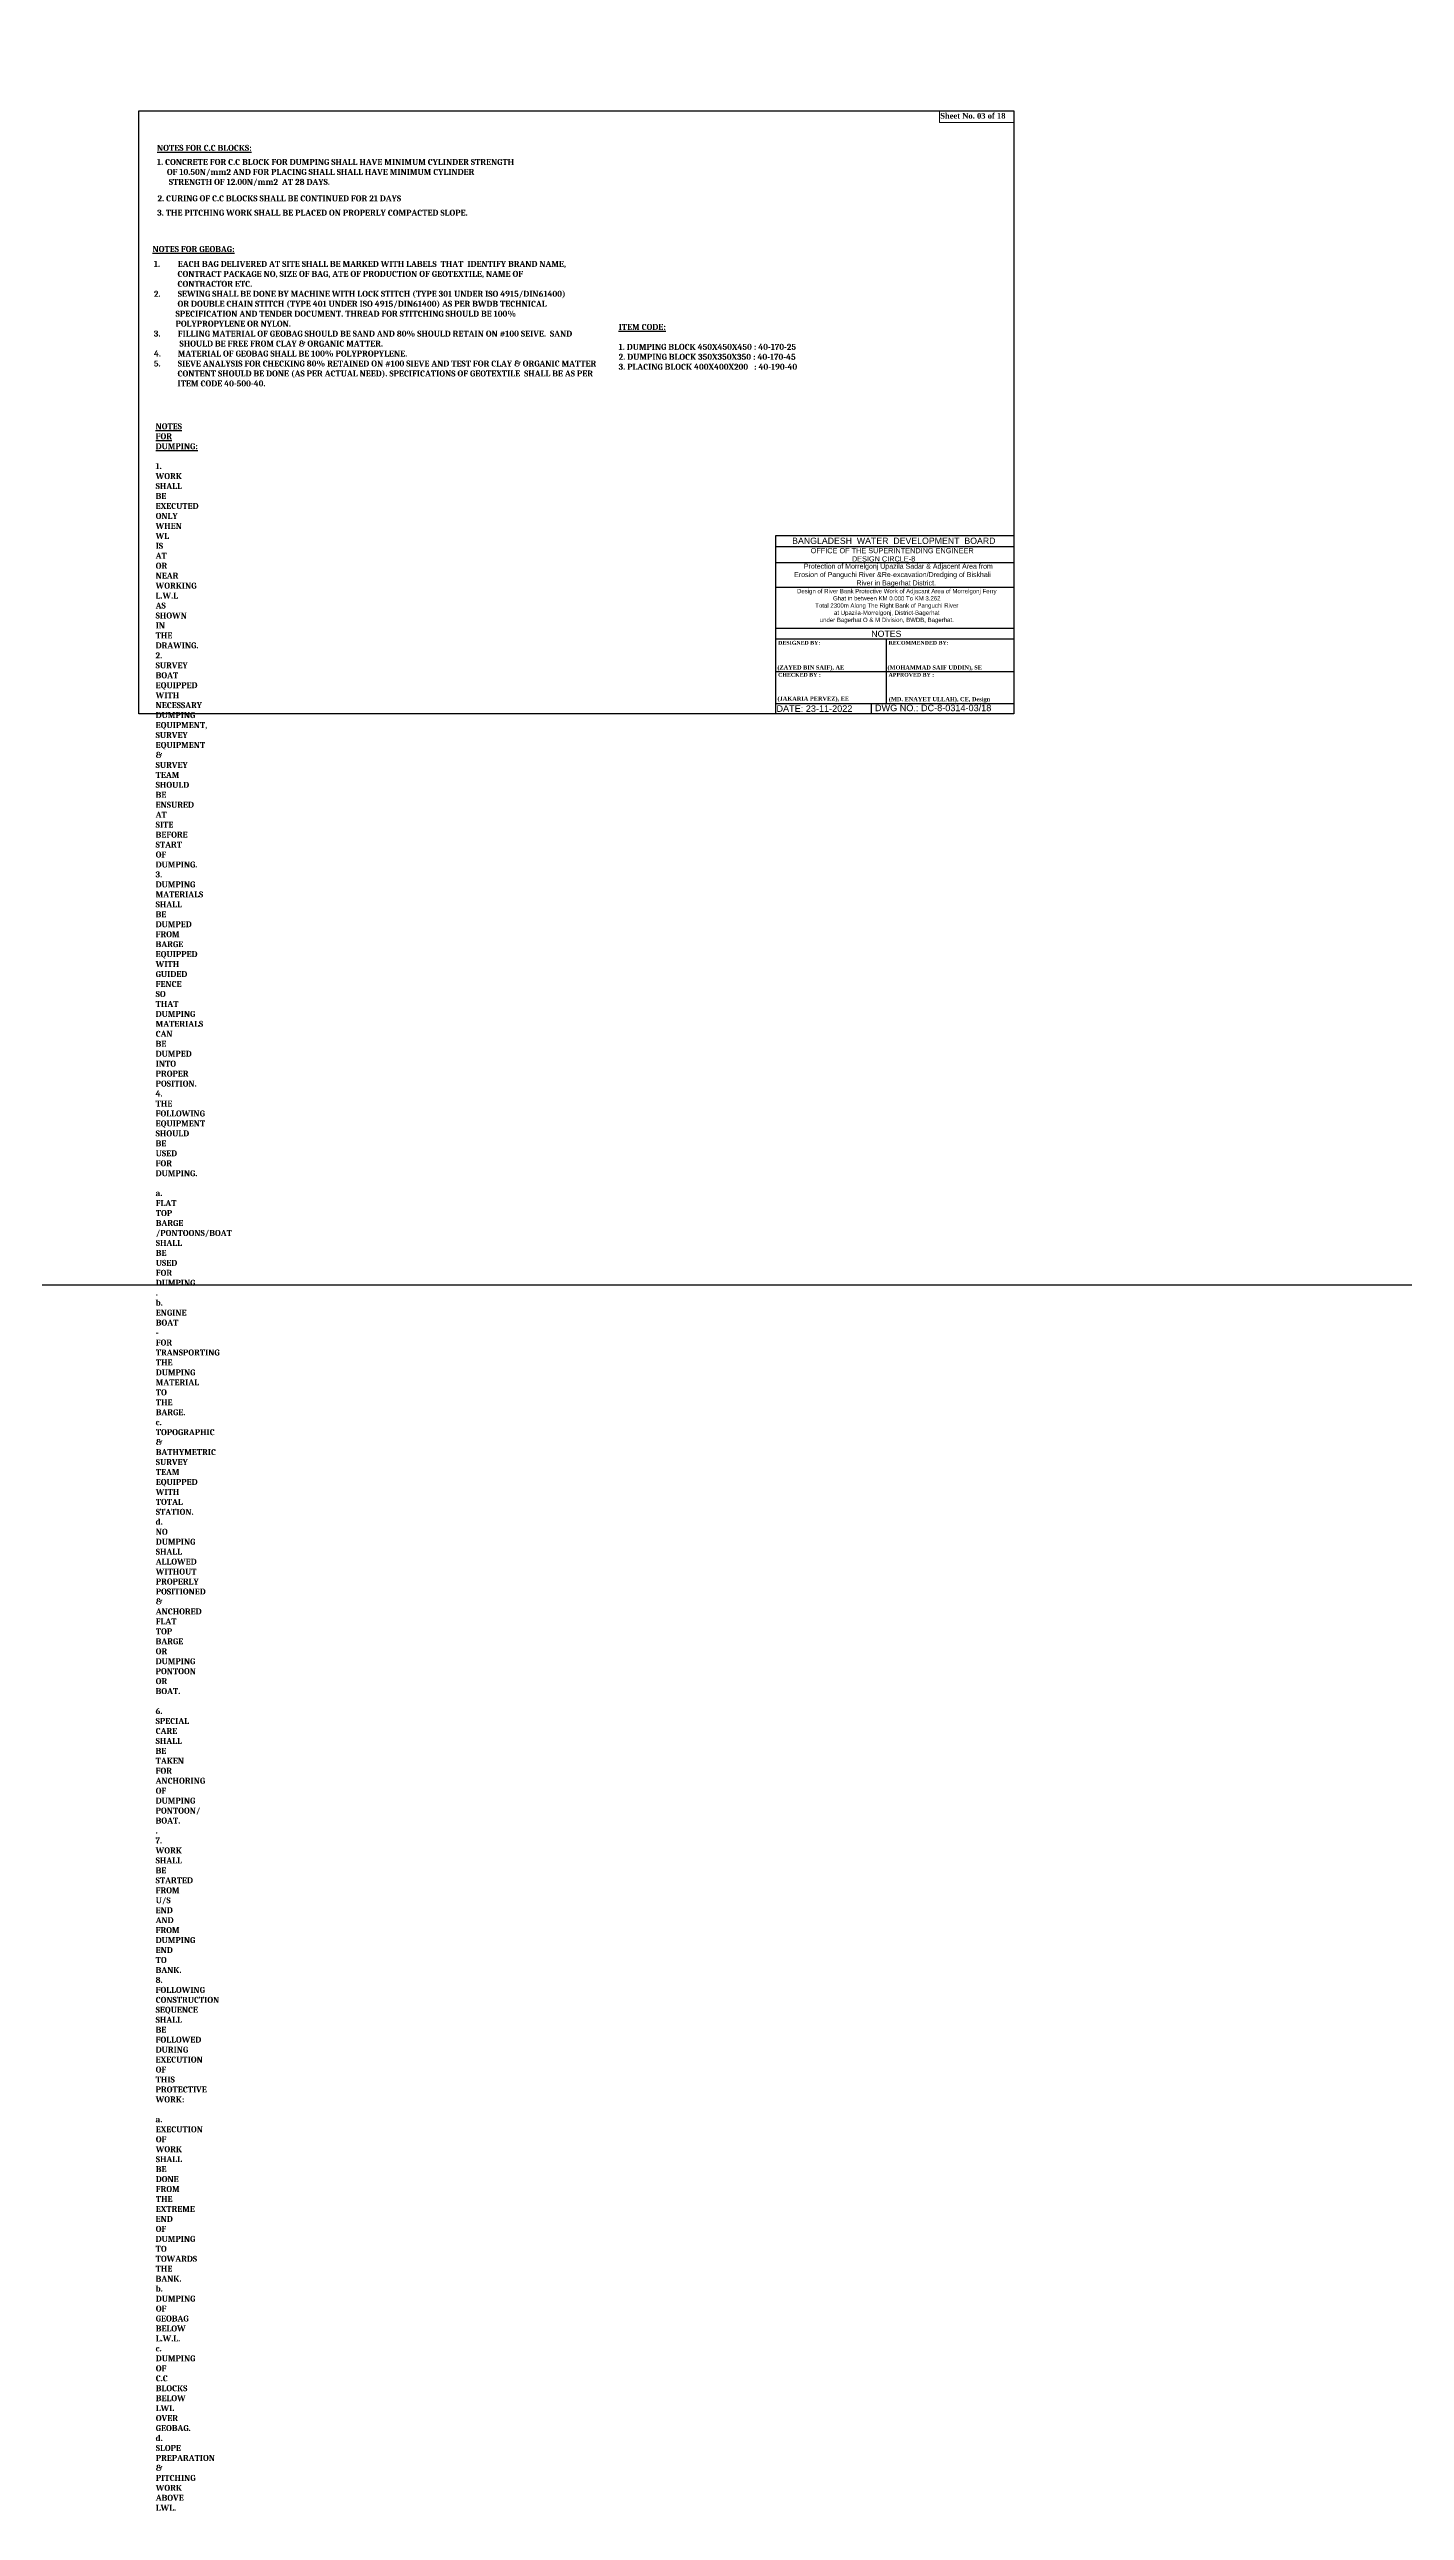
# Model space of a CAD drawing. Header units: inches. Extents: x 89000 to 1304432, y -10828 to 220529.
# Drawn here: x 567913 to 588343, y 46284 to 83359 of the extents above; entities that cross this region are included whole.
import ezdxf
from ezdxf.enums import TextEntityAlignment as Align

# ---------------------------------------------------------------- set-up
doc = ezdxf.new("R2010")
doc.units = ezdxf.units.IN
doc.header["$LTSCALE"] = 7
doc.header["$MEASUREMENT"] = 0
doc.linetypes.add('ACAD_ISO02W100', pattern=[15, 12, -3])
doc.layers.add('COLM', color=1, linetype='Continuous', lineweight=60)
doc.layers.add('LINE', color=7, linetype='Continuous')
doc.styles.add('Arial-20', font='arial.ttf', dxfattribs={"height": 0.032})
doc.styles.add('BIG', font='ROMANT.SHX')
doc.styles.add('Kazi_T_H', font='timesbd.ttf')
doc.styles.add('liza', font='times.ttf', dxfattribs={"height": 2})
doc.styles.get("Standard").update_dxf_attribs({"font": 'arial.ttf'})

msp = doc.modelspace()

# ---------------------------------------------------------------- linework, layer by layer
at = {"color": 0, "lineweight": -3, "ltscale": 0.5}
msp.add_lwpolyline([(511349.81128, 94069.37911), (898900.38777, 94069.37911), (898900.38777, 64746.17907), (511349.81128, 64746.17907)], close=True, dxfattribs=at)
at = {"layer": 'LINE', "color": 0, "linetype": 'ByBlock', "lineweight": -3, "ltscale": 0.5}
for p, q in [((582449.82329, 76029.64221), (578861.22226, 76029.64221)), ((578861.22226, 76029.64221), (578861.22226, 73349.68345)), ((582449.82329, 75865.38016), (578861.22226, 75865.38016)), ((582449.82329, 75624.74288), (578861.22226, 75624.74288)), ((582449.82329, 75253.88492), (578861.22226, 75253.88492)), ((582449.82329, 74633.97376), (578861.22226, 74633.97376)), ((582449.82329, 74471.3071), (578861.22226, 74471.3071)), ((580534.1257, 73506.82411), (580534.1257, 74471.3071)), ((578861.22226, 73989.06561), (582449.82329, 73989.06561)), ((578861.22226, 73506.82411), (582449.82329, 73506.82411)), ((580307.55175, 73349.68345), (580307.55175, 73506.82411))]:
    msp.add_line(p, q, dxfattribs=at)
msp.add_lwpolyline([(569262.95238, 82430.26292), (582449.82329, 82430.26292), (582449.82329, 73349.68345), (569262.95238, 73349.68345)], close=True, dxfattribs=at)
at = {"layer": 'LINE', "color": 7, "lineweight": 13, "ltscale": 0.5}
msp.add_lwpolyline([(582449.82329, 82430.26292), (581328.88542, 82430.26292), (581328.88542, 82257.76884), (582449.82329, 82257.76884)], close=True, dxfattribs=at)

# ---------------------------------------------------------------- texts
at = {"color": 1, "linetype": 'ACAD_ISO02W100', "char_height": 90, "attachment_point": 1}
for s, insert, width in [('{\\fCambria|b1|i0|c0|p18;\\L\\C0;NOTES FOR C.C BLOCKS: \\fArial|b1|i0|c0|p34;\\C1; }  ', (569537.97201, 81918.88118), 1889.0517124), ('{\\fCambria|b1|i0|c0|p18;\\L\\C256;NOTES FOR GEOBAG:}', (569470.9587, 80394.41846), 1416.4918555)]:
    msp.add_mtext(s, dxfattribs=dict(at, insert=insert, width=width))
at = {"color": 0, "linetype": 'Continuous', "lineweight": -3, "insert": (576494.85517, 79221.57092), "char_height": 59.4, "width": 30646.2682681, "attachment_point": 1, "style": 'liza'}
msp.add_mtext('{\\fCambria|b1|i0|c0|p18;\\H1.515x;\\LITEM CODE:\\P\\P\\l1. DUMPING BLOCK 450X450X450 : 40-170-25\\L\\P\\l2. DUMPING BLOCK 350X350X350 : 40-170-45\\L\\P\\l3. PLACING BLOCK 400X400X200   : 40-190-40}', dxfattribs=at)
at = {"layer": 'COLM', "color": 1, "char_height": 90, "width": 15770.0790799, "attachment_point": 1, "style": 'Arial-20'}
for s, insert in [('{\\fCambria|b1|i0|c0|p18;\\C0;1. CONCRETE FOR C.C BLOCK FOR DUMPING SHALL HAVE MINIMUM CYLINDER STRENGTH \\P     OF 10.50N/mm2 AND FOR PLACING SHALL SHALL HAVE MINIMUM CYLINDER\\P      STRENGTH OF 12.00N/mm2  AT 28 DAYS.} ', (569537.82105, 81706.29511)), ('{\\fCambria|b1|i0|c0|p18;\\C0;3. THE PITCHING WORK SHALL BE PLACED ON PROPERLY COMPACTED SLOPE.}', (569540.44418, 80941.88581)), ('{\\fCambria|b1|i0|c0|p18;\\C0;2. CURING OF C.C BLOCKS SHALL BE CONTINUED FOR 21 DAYS}', (569545.73792, 81158.36823)), ('\\pi-2.7,l2.7,t2.7;{\\fCambria|b1|i0|c0|p18;\\C0;1.^IEACH BAG DELIVERED AT SITE SHALL BE MARKED WITH LABELS  THAT  IDENTIFY BRAND NAME,\\P\\pi-1800,l1800,tz;            CONTRACT PACKAGE NO, SIZE OF BAG, ATE OF PRODUCTION OF GEOTEXTILE, NAME OF \\P            CONTRACTOR ETC. \\P\\pi-2.7,l2.7,t2.7;2.^ISEWING SHALL BE DONE BY MACHINE WITH LOCK STITCH (TYPE 301 UNDER ISO 4915/DIN61400) \\P\\pi-1800,l1800,tz;            OR DOUBLE CHAIN STITCH (TYPE 401 UNDER ISO 4915/DIN61400) AS PER BWDB TECHNICAL \\P           SPECIFICATION AND TENDER DOCUMENT. THREAD FOR STITCHING SHOULD BE 100%\\P           POLYPROPYLENE OR NYLON. \\P\\pi-2.7,l2.7,t2.7;3.^IFILLING MATERIAL OF GEOBAG SHOULD BE SAND AND 80% SHOULD RETAIN ON #100 SEIVE.  SAND \\P\\pi-1800,l1800,tz;             SHOULD BE FREE FROM CLAY & ORGANIC MATTER.\\P\\pi-2.7,l2.7,t2.7;4.^IMATERIAL OF GEOBAG SHALL BE 100% POLYPROPYLENE. \\P5.^ISIEVE ANALYSIS FOR CHECKING 80% RETAINED ON #100 SIEVE AND TEST FOR CLAY & ORGANIC MATTER \\P\\pi-1800,l1800,tz;            CONTENT SHOULD BE DONE (AS PER ACTUAL NEED). SPECIFICATIONS OF GEOTEXTILE  SHALL BE AS PER \\P            ITEM CODE 40-500-40.}', (569491.03643, 80170.77456))]:
    msp.add_mtext(s, dxfattribs=dict(at, insert=insert))
at = {"layer": 'LINE', "color": 0, "linetype": 'ByBlock', "lineweight": -3, "ltscale": 0.5}
for s, height, p in [('BANGLADESH  WATER  DEVELOPMENT  BOARD', 94.4423941, (580642.23313, 75908.90857)), ('OFFICE OF THE SUPERINTENDING ENGINEER', 78.771047, (580617.91859, 75768.32097)), ('DESIGN CIRCLE-8', 78.771047, (580487.98072, 75643.89594))]:
    msp.add_text(s, height=height, dxfattribs=at).set_placement(p, align=Align.CENTER)
at = {"layer": 'LINE', "lineweight": 50, "ltscale": 0.5}
msp.add_text('NOTES', height=94.525256, dxfattribs=at).set_placement((580529.94862, 74507.76249), align=Align.CENTER)
at = {"layer": 'LINE', "color": 0, "linetype": 'ByBlock', "lineweight": -3, "ltscale": 0.5, "style": 'Kazi_T_H'}
for s, p in [('DESIGNED BY:', (578898.52115, 74390.29053)), ('RECOMMENDED BY:', (580563.06019, 74390.29053)), ('CHECKED BY :', (578898.52115, 73908.04904)), ('APPROVED BY :', (580563.06019, 73908.04904))]:
    msp.add_text(s, height=57.8689794, dxfattribs=at).set_placement(p)
at = {"layer": 'LINE', "lineweight": 50, "ltscale": 0.5, "style": 'Kazi_T_H'}
for s, p in [('(ZAYED BIN SAIF), AE', (578887.85496, 74016.40566)), ('(MOHAMMAD SAIF UDDIN), SE ', (580546.94692, 74016.06362)), ('(JAKARIA PERVEZ), EE', (578889.31375, 73547.0794)), ('(MD. ENAYET ULLAH), CE, Design ', (580567.192, 73539.33683))]:
    msp.add_text(s, height=62.1502535, dxfattribs=at).set_placement(p)
at = {"layer": 'LINE', "color": 0, "linetype": 'ByBlock', "lineweight": -3, "ltscale": 0.5}
for s, p in [('DATE: 23-11-2022', (578873.70803, 73378.8598)), ('DWG NO.: DC-8-0314-03/18', (580358.19483, 73388.96862))]:
    msp.add_text(s, height=98.2129112, dxfattribs=at).set_placement(p)
at = {"layer": 'LINE', "color": 7, "lineweight": 13, "ltscale": 0.5, "insert": (581340.70356, 82399.11407), "char_height": 85.319244, "width": 1180.5391211, "attachment_point": 1}
msp.add_mtext('{\\fTimes New Roman|b1|i0|c0|p18;Sheet No. 03 of 18}', dxfattribs=at)
at = {"layer": 'LINE', "color": 0, "insert": (569515.54717, 77724.93749), "char_height": 59.4, "attachment_point": 1, "style": 'BIG'}
msp.add_mtext_dynamic_manual_height_columns('\\pi-1.782,l2.376,t2.376;{\\fCambria|b1|i0|c0|p18;\\H1.515x;\\LN\\H0.9999x;OTE\\C256;S FOR DUMPING:\\l\\P\\pi0,l0,tz;\\P\\pi-1.783,l2.221,t2.221,38.02;1.^IWORK SHALL BE EXECUTED ONLY WHEN WL IS AT OR NEAR WORKING L.W.L AS SHOWN IN THE DRAWING. \\P2.^ISURVEY BOAT EQUIPPED WITH NECESSARY DUMPING EQUIPMENT, SURVEY EQUIPMENT &   \\P\\pi-1.782,l2.376,t2.376;        SURVEY TEAM SHOULD BE ENSURED AT SITE BEFORE START OF DUMPING.\\P\\pi-1.783,l2.221,t2.221,38.02;\\A1;3.^IDUMPING MATERIALS SHALL BE DUMPED FROM BARGE EQUIPPED WITH GUIDED FENCE \\P\\pi-1.782,l2.376,t2.376;        SO THAT DUMPING MATERIALS CAN BE DUMPED INTO PROPER POSITION.\\A0;\\P\\pi-1.783,l2.221,t2.221,38.02;4.^ITHE FOLLOWING EQUIPMENT SHOULD BE USED FOR DUMPING.\\P\\pi-1.782,l2.376,t2.376;\\P\\pi-2.97,l4.003,t4.003;a.^IFLAT TOP BARGE /PONTOONS/BOAT SHALL BE USED FOR DUMPING .\\Pb.^IENGINE BOAT - FOR TRANSPORTING THE DUMPING MATERIAL TO THE BARGE.\\Pc.^ITOPOGRAPHIC & BATHYMETRIC SURVEY TEAM EQUIPPED WITH TOTAL STATION.\\P\\A1;d.^INO DUMPING SHALL ALLOWED WITHOUT PROPERLY POSITIONED & ANCHORED FLAT TOP \\P\\pi-1.782,l2.376,t2.376;         BARGE OR DUMPING PONTOON OR BOAT.\\P\\A0;\\P\\pi-1.783,l2.221,t2.221,38.02;6.^ISPECIAL CARE SHALL BE TAKEN FOR ANCHORING OF DUMPING PONTOON/ BOAT. .\\P7.^IWORK SHALL BE STARTED FROM U/S END \\A1;AND FROM DUMPING END TO BANK.\\A0;\\P8.^IFOLLOWING CONSTRUCTION SEQUENCE  SHALL BE FOLLOWED  DURING EXECUTION OF \\P\\pi-1.782,l2.376,t2.376;        THIS PROTECTIVE WORK:\\P\\P\\pi-2.97,l4.003,t4.003;\\A1;a.^IEXECUTION OF WORK SHALL BE DONE FROM THE EXTREME\\P\\pi-1.782,l2.376,t2.376;            END OF DUMPING TO TOWARDS THE BANK.\\P\\pi-2.97,l4.003,t4.003;b.^IDUMPING OF GEOBAG BELOW L.W.L.\\Pc.^IDUMPING OF C.C BLOCKS BELOW LWL OVER GEOBAG.   \\Pd.^ISLOPE PREPARATION & PITCHING WORK ABOVE LWL. \\P\\pi-1.782,l2.376,t2.376;\\H0.66x; }', width=50.815817, gutter_width=2.5, heights=[0], dxfattribs=at)
at = {"layer": 'LINE', "color": 0, "linetype": 'ByBlock', "lineweight": -3, "ltscale": 0.5}
for s, insert, char_height, width, attachment_point in [('                  {\\C7;Protection of Morrelgonj Upazila Sadar & Adjacent Area from \\P             Erosion of Panguchi River &Re-excavation/Dredging of Biskhali\\P                                             River in Bagerhat District.}', (578758.7998, 75610.9342), 75.6202052, 3889.4240813, 1), ('         {\\H0.7502X;Design of River Bank Protective Work of Adjacant Area of Morrelgonj Ferry \\PGhat in between KM 0.000 To KM 3.262 \\PTotal 2300m Along The Right Bank of Panguchi River\\Pat Upazila-Morrelgonj, District-Bagerhat  \\Punder Bagerhat O & M Division, BWDB, Bagerhat.}', (580535.93893, 75230.11064), 86.6481517, 4003.0852408, 2)]:
    msp.add_mtext(s, dxfattribs=dict(at, insert=insert, char_height=char_height, width=width, attachment_point=attachment_point))

doc.saveas('drawing.dxf')
